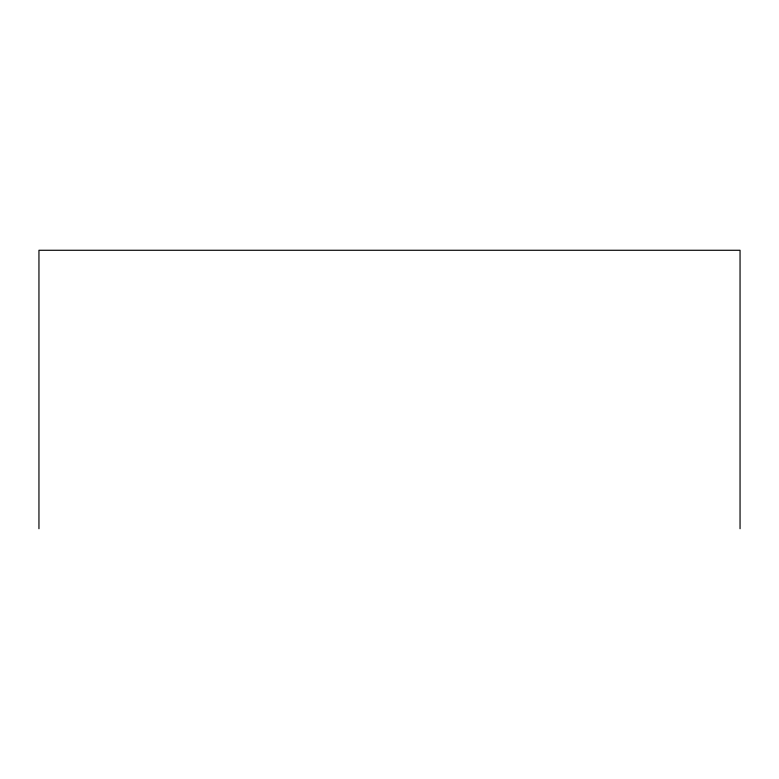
<?xml version="1.0" encoding="UTF-8"?>
<svg xmlns="http://www.w3.org/2000/svg" width="779" height="779" viewBox="0 0 779 779"><rect width="100%" height="100%" fill="white"/><g stroke="black" fill="none" stroke-linecap="round" stroke-linejoin="round"><path stroke-width="1.17" d="M740.05 528.727L740.05 250.273L38.95 250.273L38.95 528.727"/></g></svg>
